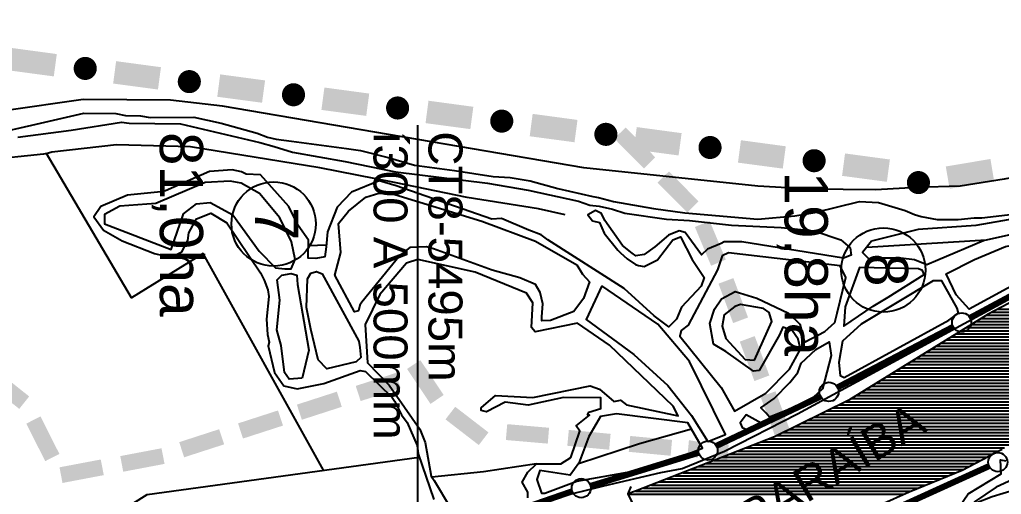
# Model space of a CAD drawing. Extents: x 615698 to 626331, y 7504748 to 7519310.
# Drawn here: x 620849 to 622439, y 7516100 to 7516869 of the extents above; entities that cross this region are included whole.
import ezdxf
from ezdxf.enums import TextEntityAlignment as Align

# ---------------------------------------------------------------- set-up
doc = ezdxf.new("R2010")
doc.units = 0
doc.header["$LTSCALE"] = 170
doc.header["$MEASUREMENT"] = 0
doc.layers.get('0').update_dxf_attribs({"linetype": 'CONTINUOUS'})
for name, color, linetype in [('ESTACAO', 5, 'CONTINUOUS'), ('HATCH', 4, 'CONTINUOUS'), ('LIMITE-BACIA', 3, 'CONTINUOUS'), ('LIMITE-PROJETO', 1, 'CONTINUOUS'), ('RIO', 4, 'CONTINUOUS'), ('RODOVIA', 1, 'CONTINUOUS'), ('RUA', 7, 'CONTINUOUS'), ('TEXTO', 5, 'CONTINUOUS'), ('TEXTO2', 5, 'CONTINUOUS')]:
    doc.layers.add(name, color=color, linetype=linetype)
doc.styles.add('ARIAL', font='ARIAL.TTF')
doc.styles.get("Standard").update_dxf_attribs({"font": 'ARIAL.TTF'})

# ---------------------------------------------------------------- blocks, each defined once
blk = doc.blocks.new('*X19')
at = {"color": 0}
for p, q in [((622424.3, 7516395), (622787.4, 7516395)), ((622433.8, 7516400), (622793.8, 7516400)), ((622399, 7516380), (622768.2, 7516380)), ((622407.1, 7516385), (622774.6, 7516385)), ((622415.2, 7516390), (622781, 7516390)), ((622374.7, 7516365), (622746.3, 7516365)), ((622382.8, 7516370), (622753.9, 7516370)), ((622390.9, 7516375), (622761.4, 7516375)), ((622350.4, 7516350), (622723.6, 7516350)), ((622358.5, 7516355), (622731.2, 7516355)), ((622366.6, 7516360), (622738.7, 7516360)), ((622326.1, 7516335), (622700.9, 7516335)), ((622334.2, 7516340), (622708.5, 7516340)), ((622342.3, 7516345), (622716, 7516345)), ((622293.7, 7516315), (622670.7, 7516315)), ((622301.8, 7516320), (622678.2, 7516320)), ((622309.9, 7516325), (622685.8, 7516325)), ((622318, 7516330), (622693.4, 7516330)), ((622269.4, 7516300), (622645.7, 7516300)), ((622277.5, 7516305), (622654.5, 7516305)), ((622285.6, 7516310), (622663.1, 7516310)), ((622245.1, 7516285), (622619.3, 7516285)), ((622253.2, 7516290), (622628.1, 7516290)), ((622261.3, 7516295), (622636.9, 7516295)), ((622220.8, 7516270), (622593, 7516270)), ((622228.9, 7516275), (622601.7, 7516275)), ((622237, 7516280), (622610.5, 7516280)), ((622196.6, 7516255), (622569.1, 7516255)), ((622204.6, 7516260), (622576.5, 7516260)), ((622212.7, 7516265), (622584.2, 7516265)), ((622167, 7516240), (622547, 7516240)), ((622177.2, 7516245), (622554.4, 7516245)), ((622187.5, 7516250), (622561.8, 7516250)), ((622126.2, 7516220), (622517.6, 7516220)), ((622136.4, 7516225), (622524.9, 7516225)), ((622146.6, 7516230), (622532.3, 7516230)), ((622156.8, 7516235), (622539.7, 7516235)), ((622095.6, 7516205), (622495.5, 7516205)), ((622105.8, 7516210), (622502.8, 7516210)), ((622116, 7516215), (622510.2, 7516215)), ((622063.3, 7516190), (622472.4, 7516190)), ((622075.2, 7516195), (622480.7, 7516195)), ((622085.4, 7516200), (622488.1, 7516200)), ((622025.1, 7516175), (622444.2, 7516175)), ((622037.9, 7516180), (622453.6, 7516180)), ((622050.6, 7516185), (622463, 7516185)), ((621987, 7516160), (622415.6, 7516160)), ((621999.7, 7516165), (622425.2, 7516165)), ((622012.4, 7516170), (622434.7, 7516170)), ((621936.1, 7516140), (622377.5, 7516140)), ((621948.8, 7516145), (622387, 7516145)), ((621961.5, 7516150), (622396.5, 7516150)), ((621974.3, 7516155), (622406.1, 7516155)), ((621897.9, 7516125), (622341.3, 7516125)), ((621910.7, 7516130), (622353.5, 7516130)), ((621923.4, 7516135), (622365.7, 7516135)), ((621859.8, 7516110), (622304.7, 7516110)), ((621872.5, 7516115), (622316.9, 7516115)), ((621885.2, 7516120), (622329.1, 7516120)), ((621834.9, 7516100), (622281.2, 7516100)), ((621847.1, 7516105), (622292.5, 7516105))]:
    blk.add_line(p, q, dxfattribs=at)
blk = doc.blocks.new('C')
at = {"layer": 'LIMITE-BACIA'}
blk.add_solid([(-33.9, -12.9), (-34, 12.9), (34.2, -12.6), (34, 13.2)], dxfattribs=at)
blk = doc.blocks.new('R')
at = {"layer": 'LIMITE-PROJETO', "const_width": 18.7}
blk.add_lwpolyline([(-75.2, 0.3, 1), (-93.9, 0.4, 1)], format="xyb", close=True, dxfattribs=at)
at = {"layer": 'LIMITE-PROJETO'}
blk.add_solid([(36.9, 17.7), (36.6, -18.8), (-36.4, 18.3), (-36.6, -18.3)], dxfattribs=at)

msp = doc.modelspace()

# ---------------------------------------------------------------- linework, layer by layer
at = {"layer": 'ESTACAO', "const_width": 10}
for points in [[(622532.3, 7516462.9), (622388.8, 7516385.8)], [(622361.3, 7516371.2), (622174, 7516273.1)], [(622146.6, 7516258.4), (621977.8, 7516178.4)], [(621949, 7516167.3), (621774.1, 7516113.5)], [(622216, 7516053.1), (622419.5, 7516145.7)], [(621744.3, 7516104.8), (621562.6, 7516041.9)]]:
    msp.add_lwpolyline(points, dxfattribs=at)
at = {"layer": 'ESTACAO'}
for centre in [(622375.1, 7516378.4), (622160.2, 7516265.9), (621964.2, 7516170.9), (621964.2, 7516170.9), (622433.6, 7516152.1), (621759, 7516109.9)]:
    msp.add_circle(centre, 15.5, dxfattribs=at)
at = {"layer": 'LIMITE-BACIA'}
for points in [[(621931, 7516162.1), (621933.4, 7516187.8), (621947.3, 7516159.1), (621949.7, 7516184.7)], [(621979.1, 7516157.6), (621981.5, 7516183.3), (621995.4, 7516154.6), (621997.8, 7516180.3)]]:
    msp.add_solid(points, dxfattribs=at)
at = {"layer": 'RIO', "linetype": 'CONTINUOUS'}
msp.add_lwpolyline([(622625.6, 7516500.8), (622417.8, 7516391.6), (622192.3, 7516252.4), (622071.7, 7516193.3), (621846.7, 7516104.9), (621834.4, 7516101), (621916.6, 7515931.1), (621939.1, 7515933.4), (621983.5, 7515944.4), (622037.9, 7515968.4), (622112.2, 7516010.2), (622189.8, 7516056.1), (622244.2, 7516083.3), (622290.3, 7516104.1), (622376, 7516139.3), (622440.4, 7516173)], dxfattribs=at)
at = {"layer": 'RODOVIA', "linetype": 'CONTINUOUS'}
for points in [[(620805.2, 7516683.6), (620876.1, 7516699.8), (620953.2, 7516717.4), (621005.5, 7516716.8), (621020.8, 7516713.6), (621045.4, 7516713.3), (621060.8, 7516710.1), (621131.5, 7516710.8), (621176, 7516701.1), (621234.3, 7516685.1), (621251.1, 7516678.7), (621265, 7516675.5), (621289.5, 7516672.2), (621378.6, 7516660.4), (621401.6, 7516657.1), (621446.1, 7516645.8), (621489, 7516633.1), (621553.5, 7516624.7), (621616.5, 7516614.7), (621644.1, 7516612.9), (621676.4, 7516607.9), (621720.8, 7516595.1), (621777.6, 7516582.2), (621786.8, 7516580.6), (621811.4, 7516574.2), (621875.8, 7516562.7), (621926.5, 7516556), (622044.8, 7516545.4), (622104.8, 7516550.9), (622137.2, 7516556.7), (622209.7, 7516574.4), (622240.4, 7516572.5), (622283.3, 7516559.7), (622298.7, 7516553.4), (622309.4, 7516550.2), (622335.5, 7516545.3), (622369.3, 7516545), (622395.5, 7516547.7), (622407.8, 7516547.6), (622467.8, 7516554.6)], [(620846.7, 7516678.6), (620932.9, 7516689.9), (621014.6, 7516702.9), (621026.8, 7516701.2), (621109.9, 7516700.3), (621238.7, 7516669.6), (621261.7, 7516663.2), (621291.1, 7516654.2), (621376.8, 7516638.9), (621458.2, 7516622.6), (621607.1, 7516604.1), (621673.1, 7516592.6), (621754.5, 7516574.8), (621772.8, 7516568.4), (621788.2, 7516566.7), (621809.7, 7516561.9), (621829.6, 7516555.5), (621897.2, 7516545.5), (621934.4, 7516543.5), (622002.3, 7516535.9), (622082.6, 7516532.3), (622136.2, 7516526.9), (622179.3, 7516512), (622194.3, 7516499.4)], [(622716.6, 7516584.2), (622709.7, 7516589.7), (622398.1, 7516535.3), (622304.4, 7516528.9), (622229.1, 7516510.3)]]:
    msp.add_lwpolyline(points, dxfattribs=at)
at = {"layer": 'RUA'}
msp.add_line((621317, 7516502.9), (621346.3, 7516504.2), dxfattribs=at)
at = {"layer": 'RUA', "linetype": 'CONTINUOUS'}
for points in [[(623370.8, 7516908), (623298.8, 7516873), (623200.6, 7516822.6), (623045.8, 7516733.4), (622997.3, 7516708.5), (622954.4, 7516697), (622904.8, 7516687.5), (622795, 7516674), (622592.6, 7516638.1), (622443.8, 7516610.3), (622372.7, 7516599.1), (622301.8, 7516597.2), (622236.2, 7516593.2), (622130.5, 7516594.4), (622045, 7516599.3), (621762.9, 7516628.8)], [(621762.9, 7516628.8), (621177.9, 7516728.8), (621093.9, 7516738.4), (620952.4, 7516739.7), (620824.5, 7516721.3), (620796.7, 7516723.5), (620714.4, 7516741.5), (620618.2, 7516799.8), (620549.6, 7516817.2), (620516, 7516817.5), (620479.7, 7516811.9), (620437.6, 7516787.3), (620415.2, 7516780.1), (620369.6, 7516721), (620316.1, 7516633.6), (620280.7, 7516584.5), (620247, 7516559.5), (620200, 7516542.6), (620065.8, 7516509.3), (619519.6, 7516427.1)], [(621733.1, 7516552.5), (621689.5, 7516562.5), (621574, 7516580.8), (621456.6, 7516604.9), (621335.4, 7516628.9), (621126.4, 7516662.8), (621006.4, 7516666.3), (620901.8, 7516654.1), (620896, 7516652.6), (620896, 7516652.6), (620888.3, 7516650.8), (620794.3, 7516641.4), (620725.7, 7516650.1), (620673.6, 7516665.2), (620614.3, 7516708.1), (620562.1, 7516732), (620511.9, 7516735), (620470.9, 7516717.6), (620337.5, 7516525.4), (620308.3, 7516499.6), (620264.7, 7516483.2), (620008.5, 7516416.1)], [(622194.3, 7516499.4), (622196.2, 7516487.1), (622183.8, 7516482.4), (622019.2, 7516508.9), (621990.3, 7516509.2), (621985.5, 7516506.5), (621963.4, 7516497.2), (621953.7, 7516487.7), (621927.3, 7516524.3), (621917.7, 7516526.5), (621900.4, 7516519.8), (621878.2, 7516500.9), (621860.9, 7516488.7), (621847.3, 7516486.1), (621841.2, 7516490.8), (621826, 7516503.2), (621797.2, 7516543.6), (621791.6, 7516554.7), (621782, 7516559.6), (621769.6, 7516552.9), (621777, 7516543.2), (621788.7, 7516540.3), (621796, 7516523), (621818.2, 7516495.6), (621822.7, 7516491), (621833.4, 7516481.6), (621847.1, 7516472.3), (621851.7, 7516470.7), (621860.9, 7516469), (621882.6, 7516479.6), (621907.2, 7516512.2), (621919.6, 7516516.9), (621938.5, 7516480.3), (621958.1, 7516451.2), (621953.1, 7516436.9), (621921.1, 7516402.9), (621913.4, 7516383.8), (621900.9, 7516371.5), (621877, 7516389), (621828.7, 7516433.4), (621704.6, 7516512.3), (621693.9, 7516520.1), (621674, 7516528), (621629.6, 7516546.9), (621614.2, 7516545.6), (621459.4, 7516599.6), (621431.8, 7516607.5), (621387, 7516589.6), (621363.7, 7516565.2), (621347.9, 7516525.4), (621346.1, 7516500.8), (621343.5, 7516484.8), (621329.1, 7516482.2), (621316.7, 7516482.3), (621317, 7516511.8), (621300.3, 7516535.2), (621285.3, 7516566.1), (621239.7, 7516617.3), (621216.5, 7516618.7), (621209, 7516622.3), (621193.7, 7516625.5), (621156.7, 7516622.9), (621085.6, 7516591.4), (621077.9, 7516589.9), (621024, 7516584.3), (620980.8, 7516566.4), (620969.8, 7516549.6), (620985, 7516527.9), (621015.5, 7516510.6), (621067.6, 7516490.1), (621081.4, 7516486.8), (621096.8, 7516485.1), (621112.2, 7516492.6), (621121.6, 7516511), (621123.3, 7516523.3), (621135.9, 7516546.2), (621159, 7516555.2), (621185, 7516539.5), (621239.5, 7516458.9), (621245.5, 7516446.6), (621251.5, 7516431.1), (621252.9, 7516420.3), (621249.4, 7516383.5), (621250.7, 7516358.8), (621253.6, 7516346.5), (621252, 7516340.4), (621262.3, 7516297.2), (621277.5, 7516275.5), (621299, 7516270.7), (621342.1, 7516279.4), (621400.8, 7516300.3), (621409.5, 7516298.7), (621452.6, 7516256.7), (621457.1, 7516250.5), (621467.7, 7516228.8), (621476.8, 7516216.4), (621493.3, 7516179.3), (621494.7, 7516165.5), (621520, 7516091.4)], [(622229.1, 7516510.3), (622214.7, 7516491.5), (622224, 7516482.1), (622246.1, 7516483.3), (622276.3, 7516483), (622298.9, 7516480.2), (622318.9, 7516472.4), (622336.6, 7516479.8), (622410.2, 7516511.2), (622521.9, 7516536.2), (622647.3, 7516544.3), (622704.8, 7516562.8), (622715.7, 7516573.4), (622716.6, 7516584.2)], [(621672.3, 7516094), (621672.4, 7516103.5), (621663.5, 7516119.6), (621672.7, 7516135.8), (621686.7, 7516149.5), (621725.9, 7516149.1), (621742.2, 7516159.7), (621756.9, 7516202.1), (621750.9, 7516211.1), (621772.6, 7516228.2), (621769.1, 7516228.6), (621771.3, 7516232.9), (621790.8, 7516239.1), (621790.9, 7516256), (621730, 7516256.7), (621673.1, 7516244.4), (621636, 7516249), (621605.4, 7516233.5), (621596.9, 7516235.9), (621597, 7516240.3), (621620, 7516260), (621680.6, 7516256.8), (621773.2, 7516275.5), (621788.6, 7516270.2), (621811.6, 7516250.4), (621822.4, 7516252.6), (621832.3, 7516244.8), (621916, 7516227.1), (621907.6, 7516243), (621805, 7516341.4), (621752.7, 7516377.1), (621684.5, 7516363.3), (621678.4, 7516370.3), (621680.4, 7516410.3), (621670.5, 7516425.8), (621587.1, 7516459.7), (621494.2, 7516480.2), (621476.2, 7516474.4), (621433, 7516423.9), (621409.3, 7516375), (621412.9, 7516312.8), (621448, 7516276.9), (621497.4, 7516205.4), (621506.3, 7516183.9), (621516.1, 7516129.2), (621521, 7516122.4), (621521, 7516122.4), (621547.3, 7516078.2)], [(621324.5, 7515857.3), (621306.5, 7515896.5), (621321, 7515910.7), (621362.4, 7515936.9), (621432.7, 7515983.3), (621492.6, 7516014.5), (621558.6, 7516042.5), (621630.7, 7516066.3), (621717.2, 7516094.1), (621795.5, 7516113.7), (621888.1, 7516135.3), (621922.3, 7516141.9), (621991, 7516169.7), (622109, 7516230.2), (622475.7, 7516429.2)], [(622091.1, 7515924.5), (622107.8, 7515933), (622079.7, 7515995.8), (622093.3, 7516002.4), (622119.5, 7515948.5), (622148.4, 7515965.3), (622154.5, 7515959.8), (622163.7, 7515962.8), (622215.7, 7515994), (622198.4, 7516040.8), (622201.6, 7516047), (622210.8, 7516049.9), (622214.6, 7516046), (622233.8, 7516006), (622365.4, 7516071.8), (622385.4, 7516101), (622438.9, 7516133.3), (622438.1, 7516155.9), (622446.5, 7516154.2)]]:
    msp.add_lwpolyline(points, dxfattribs=at)
at = {"layer": 'RUA'}
for points in [[(621341.7, 7516139), (621146.5, 7516490.2), (621030.5, 7516418.1), (620893.2, 7516652)], [(622221.4, 7516500.3), (622414.6, 7516512.2)], [(620078.2, 7516359.5), (619827.3, 7516061.6), (620223.8, 7515589.6), (620948.6, 7516032), (621055.8, 7516099.9), (621496.5, 7516160.2)], [(621937.4, 7516205.4), (621853.1, 7516181.6), (621754.5, 7516149.3)], [(621686.5, 7516149.3), (621600.8, 7516136.4), (621517.1, 7516127.8)], [(621839.5, 7516112.6), (621834.4, 7516101), (621854.7, 7516057.4), (621920.8, 7515922.6), (621932.4, 7515917.5)]]:
    msp.add_lwpolyline(points, dxfattribs=at)
at = {"layer": 'RUA', "linetype": 'CONTINUOUS'}
for points in [[(621237.6, 7516493.6), (621264, 7516466.6), (621278.9, 7516465.4), (621289.4, 7516465.3), (621295.5, 7516480.2), (621289.8, 7516508.8), (621270.8, 7516548), (621238.1, 7516587.4), (621208.3, 7516604.2), (621190.3, 7516607.4), (621149.7, 7516604.9), (621070, 7516570.8), (621011.9, 7516566.6), (620986.8, 7516553), (620987.1, 7516538), (621095.1, 7516496.8), (621115, 7516554.3), (621135.9, 7516570.6), (621158.1, 7516572.8), (621194.9, 7516552.7)], [(621694.9, 7516387.7), (621696.6, 7516408.7), (621692.3, 7516426.8), (621684.9, 7516439.6), (621659.5, 7516450.4), (621614.6, 7516462.9), (621519.8, 7516497.4), (621508.4, 7516500.8), (621481.3, 7516499.6), (621465.7, 7516487.6), (621403.5, 7516411), (621403.5, 7516411), (621400.4, 7516406.4), (621398, 7516397.2), (621391.8, 7516395.7), (621359.8, 7516454.7), (621369.5, 7516491.7), (621366.1, 7516538.8), (621381.8, 7516558.5), (621410.1, 7516581.2), (621431, 7516587.9), (621456.9, 7516585.4), (621597.8, 7516542.4), (621685, 7516509.9), (621751.8, 7516471.8), (621761.2, 7516456.8), (621772.1, 7516443.9), (621762.8, 7516417), (621747.2, 7516396.2), (621709.3, 7516381.5), (621695.4, 7516380.9)], [(622516.5, 7516470.3), (622387.3, 7516400), (622366.2, 7516422.9), (622350.2, 7516457), (622395.8, 7516480.4), (622446.3, 7516501.2), (622524.7, 7516515.9), (622560.2, 7516505.8)], [(622043.1, 7516417.6), (622094.4, 7516393.2), (622113.1, 7516375.4), (622120.4, 7516346.3), (622153.3, 7516363.6), (622169.8, 7516378.5), (622173.7, 7516393.6), (622187.7, 7516451.3), (622178.5, 7516470.2), (621997.4, 7516491.1), (621987.2, 7516486.2), (621979.4, 7516463.6), (621932.2, 7516373.7), (621920.6, 7516365.3), (621918.9, 7516356.1), (621985.7, 7516273.1), (622007.1, 7516234.4), (622057.8, 7516264), (622096, 7516302.6), (622113.9, 7516335.1), (622110.3, 7516351.5), (622100.4, 7516365.4), (622085.4, 7516370.6), (622080.2, 7516358.1), (622046.9, 7516300.6), (622038, 7516299.5), (621993.1, 7516331.4), (621973.4, 7516343.2), (621967, 7516376.9), (621975, 7516400.1), (621986.1, 7516416.4), (622008.4, 7516428.4)], [(621332.8, 7516317.7), (621321.3, 7516367.4), (621314.2, 7516402.8), (621315.5, 7516448.9), (621321, 7516458), (621330.3, 7516461), (621339.4, 7516457.1), (621398.8, 7516348), (621400.6, 7516338), (621401.8, 7516321.8), (621394.5, 7516314.3), (621347, 7516303.2)], [(622255.8, 7516419.1), (622314.1, 7516456.1), (622311.7, 7516462.5), (622305.4, 7516465), (622209.8, 7516467.4), (622186.3, 7516403.9), (622184.4, 7516372.4), (622231.5, 7516405)], [(621306.9, 7516288), (621285.9, 7516286.7), (621278.5, 7516297.3), (621273, 7516340.9), (621265.8, 7516366.5), (621270.8, 7516414.4), (621266.6, 7516447.5), (621274.2, 7516454.9), (621289.3, 7516457.8), (621298.3, 7516454.7), (621299.6, 7516439.6), (621317.9, 7516333.4)], [(622367.6, 7516401.5), (622342.9, 7516445.8), (622329.1, 7516445.9), (622212.5, 7516375.5), (622182, 7516348.2), (622176.1, 7516313.3), (622178.1, 7516292.5), (622185, 7516289.4), (622354.1, 7516382.2), (622370, 7516393.5)], [(621792.3, 7516437.7), (621766.9, 7516382.9), (621844, 7516326.3), (621899, 7516276.1), (621937.5, 7516227.7), (621964.1, 7516185.4), (621992.7, 7516197.1), (621934.2, 7516315.3), (621883, 7516375.4)], [(622039.5, 7516317.1), (622067.8, 7516379.9), (622063.1, 7516394.5), (622054, 7516400.8), (622017.1, 7516407.3), (622007.9, 7516404.4), (621990.3, 7516390.8), (621987, 7516372.3), (621993.4, 7516352.4), (622024.6, 7516318.4)], [(622149.7, 7516270.6), (622134.5, 7516256.9), (622100.3, 7516239.7), (622063.6, 7516225), (622058.7, 7516231.3), (622050, 7516240.2), (622071.5, 7516255.1), (622097, 7516281.2), (622109.7, 7516297.4), (622114.9, 7516312.5), (622139.1, 7516334.8), (622160.6, 7516347.2), (622163.9, 7516324.8)], [(621771.5, 7516193.8), (621755.3, 7516150.4), (621740.8, 7516130.8), (621692.1, 7516138.3), (621687.2, 7516124.1), (621694.4, 7516101.7), (621700, 7516101.7), (621751.8, 7516121.1), (621876.6, 7516143.6), (621955.4, 7516174.5), (621931.4, 7516215.7), (621816.2, 7516230.3), (621789.9, 7516226.2)], [(622050.5, 7516215.4), (622025.9, 7516228.8), (622016.6, 7516215.9), (622019.6, 7516208.1), (622028, 7516204.2)]]:
    msp.add_lwpolyline(points, close=True, dxfattribs=at)
at = {"layer": 'RUA'}
msp.add_lwpolyline([(622517.1, 7516145.8), (622479.2, 7516133.6), (622431.1, 7516111.5), (622395.6, 7516088), (622396.9, 7516085.5), (622424.7, 7516096.5), (622460, 7516107.4), (622480.3, 7516118.5), (622503.1, 7516135.9), (622517, 7516140.8)], close=True, dxfattribs=at)
at = {"layer": 'TEXTO'}
msp.add_line((621493.6, 7516698.1), (621493.6, 7516007.9), dxfattribs=at)
at = {"layer": 'TEXTO2'}
for centre in [(621260.7, 7516537.9), (622248.3, 7516463.2)]:
    msp.add_circle(centre, 68.2, dxfattribs=at)

# ---------------------------------------------------------------- block references
at = {"layer": 'HATCH'}
msp.add_blockref('*X19', (0, 0), dxfattribs=at)
at = {"layer": 'LIMITE-PROJETO'}
for name, p, rotation in [('R', (620870.8, 7516800.2), 352.7852920391233), ('R', (621039.5, 7516778.9), 352.7852920391233), ('R', (621208.1, 7516757.5), 352.7852920391233), ('R', (621376.8, 7516736.2), 352.7852920391233), ('R', (621545.4, 7516714.8), 352.7852920391233), ('R', (621714.1, 7516693.5), 352.7852920391233), ('R', (621882.7, 7516672.1), 352.7852920391233), ('C', (621845.5, 7516661), 314.5038709602093), ('R', (622051.4, 7516650.8), 352.7852920391233), ('R', (622220, 7516629.4), 352.7852920391233), ('R', (622388.4, 7516619.3), 10.02349017742721), ('C', (621915.6, 7516589.7), 314.5038709602093), ('C', (621967.9, 7516506.6), 292.4343873760575), ('C', (622005, 7516413.8), 290.1496031952382), ('C', (622039.5, 7516319.9), 290.1496031952382), ('C', (621506.4, 7516281.9), 303.5586150579766), ('C', (620830.1, 7516269.6), 321.1347436440429), ('C', (621430.1, 7516273.6), 17.68342637444973), ('C', (621334.8, 7516243.3), 17.68342637444973), ('C', (622073.1, 7516230.5), 290.1496031952382), ('C', (621239.5, 7516212.9), 17.68342637444973), ('C', (621573.8, 7516210.7), 322.1231021672701), ('C', (620886.9, 7516189.9), 296.426431771305), ('C', (621144.2, 7516182.5), 17.68342637444973), ('C', (621671.8, 7516197.7), 354.8088924199722), ('C', (621771.4, 7516188.1), 354.3531102740429), ('C', (621870.9, 7516178.3), 354.3531102740429), ('C', (621048.2, 7516155.4), 10.48462254588811), ('C', (620949.8, 7516137.2), 10.48462254588811)]:
    msp.add_blockref(name, p, dxfattribs=dict(at, rotation=rotation))

# ---------------------------------------------------------------- texts
at = {"layer": 'RIO', "style": 'ARIAL'}
msp.add_text('PARAÍBA', height=55, rotation=30.9117, dxfattribs=at).set_placement((622035.8, 7516032.6))
at = {"layer": 'TEXTO'}
for s, p in [('%%237300 A 500mm', (621422.6, 7516688.1)), ('CT8-5495m', (621511.6, 7516688.1))]:
    msp.add_text(s, height=55, rotation=270, dxfattribs=at).set_placement(p)
at = {"layer": 'TEXTO2'}
for s, p in [('81,0ha', (621076.5, 7516686.9)), ('19,8ha', (622088.4, 7516623))]:
    msp.add_text(s, height=70, rotation=270, dxfattribs=at).set_placement(p)
for s, p in [('7', (621230.7, 7516538.3)), ('8', (622218.3, 7516463.6))]:
    msp.add_text(s, height=70, rotation=270, dxfattribs=at).set_placement(p, align=Align.CENTER)

doc.saveas('drawing.dxf')
